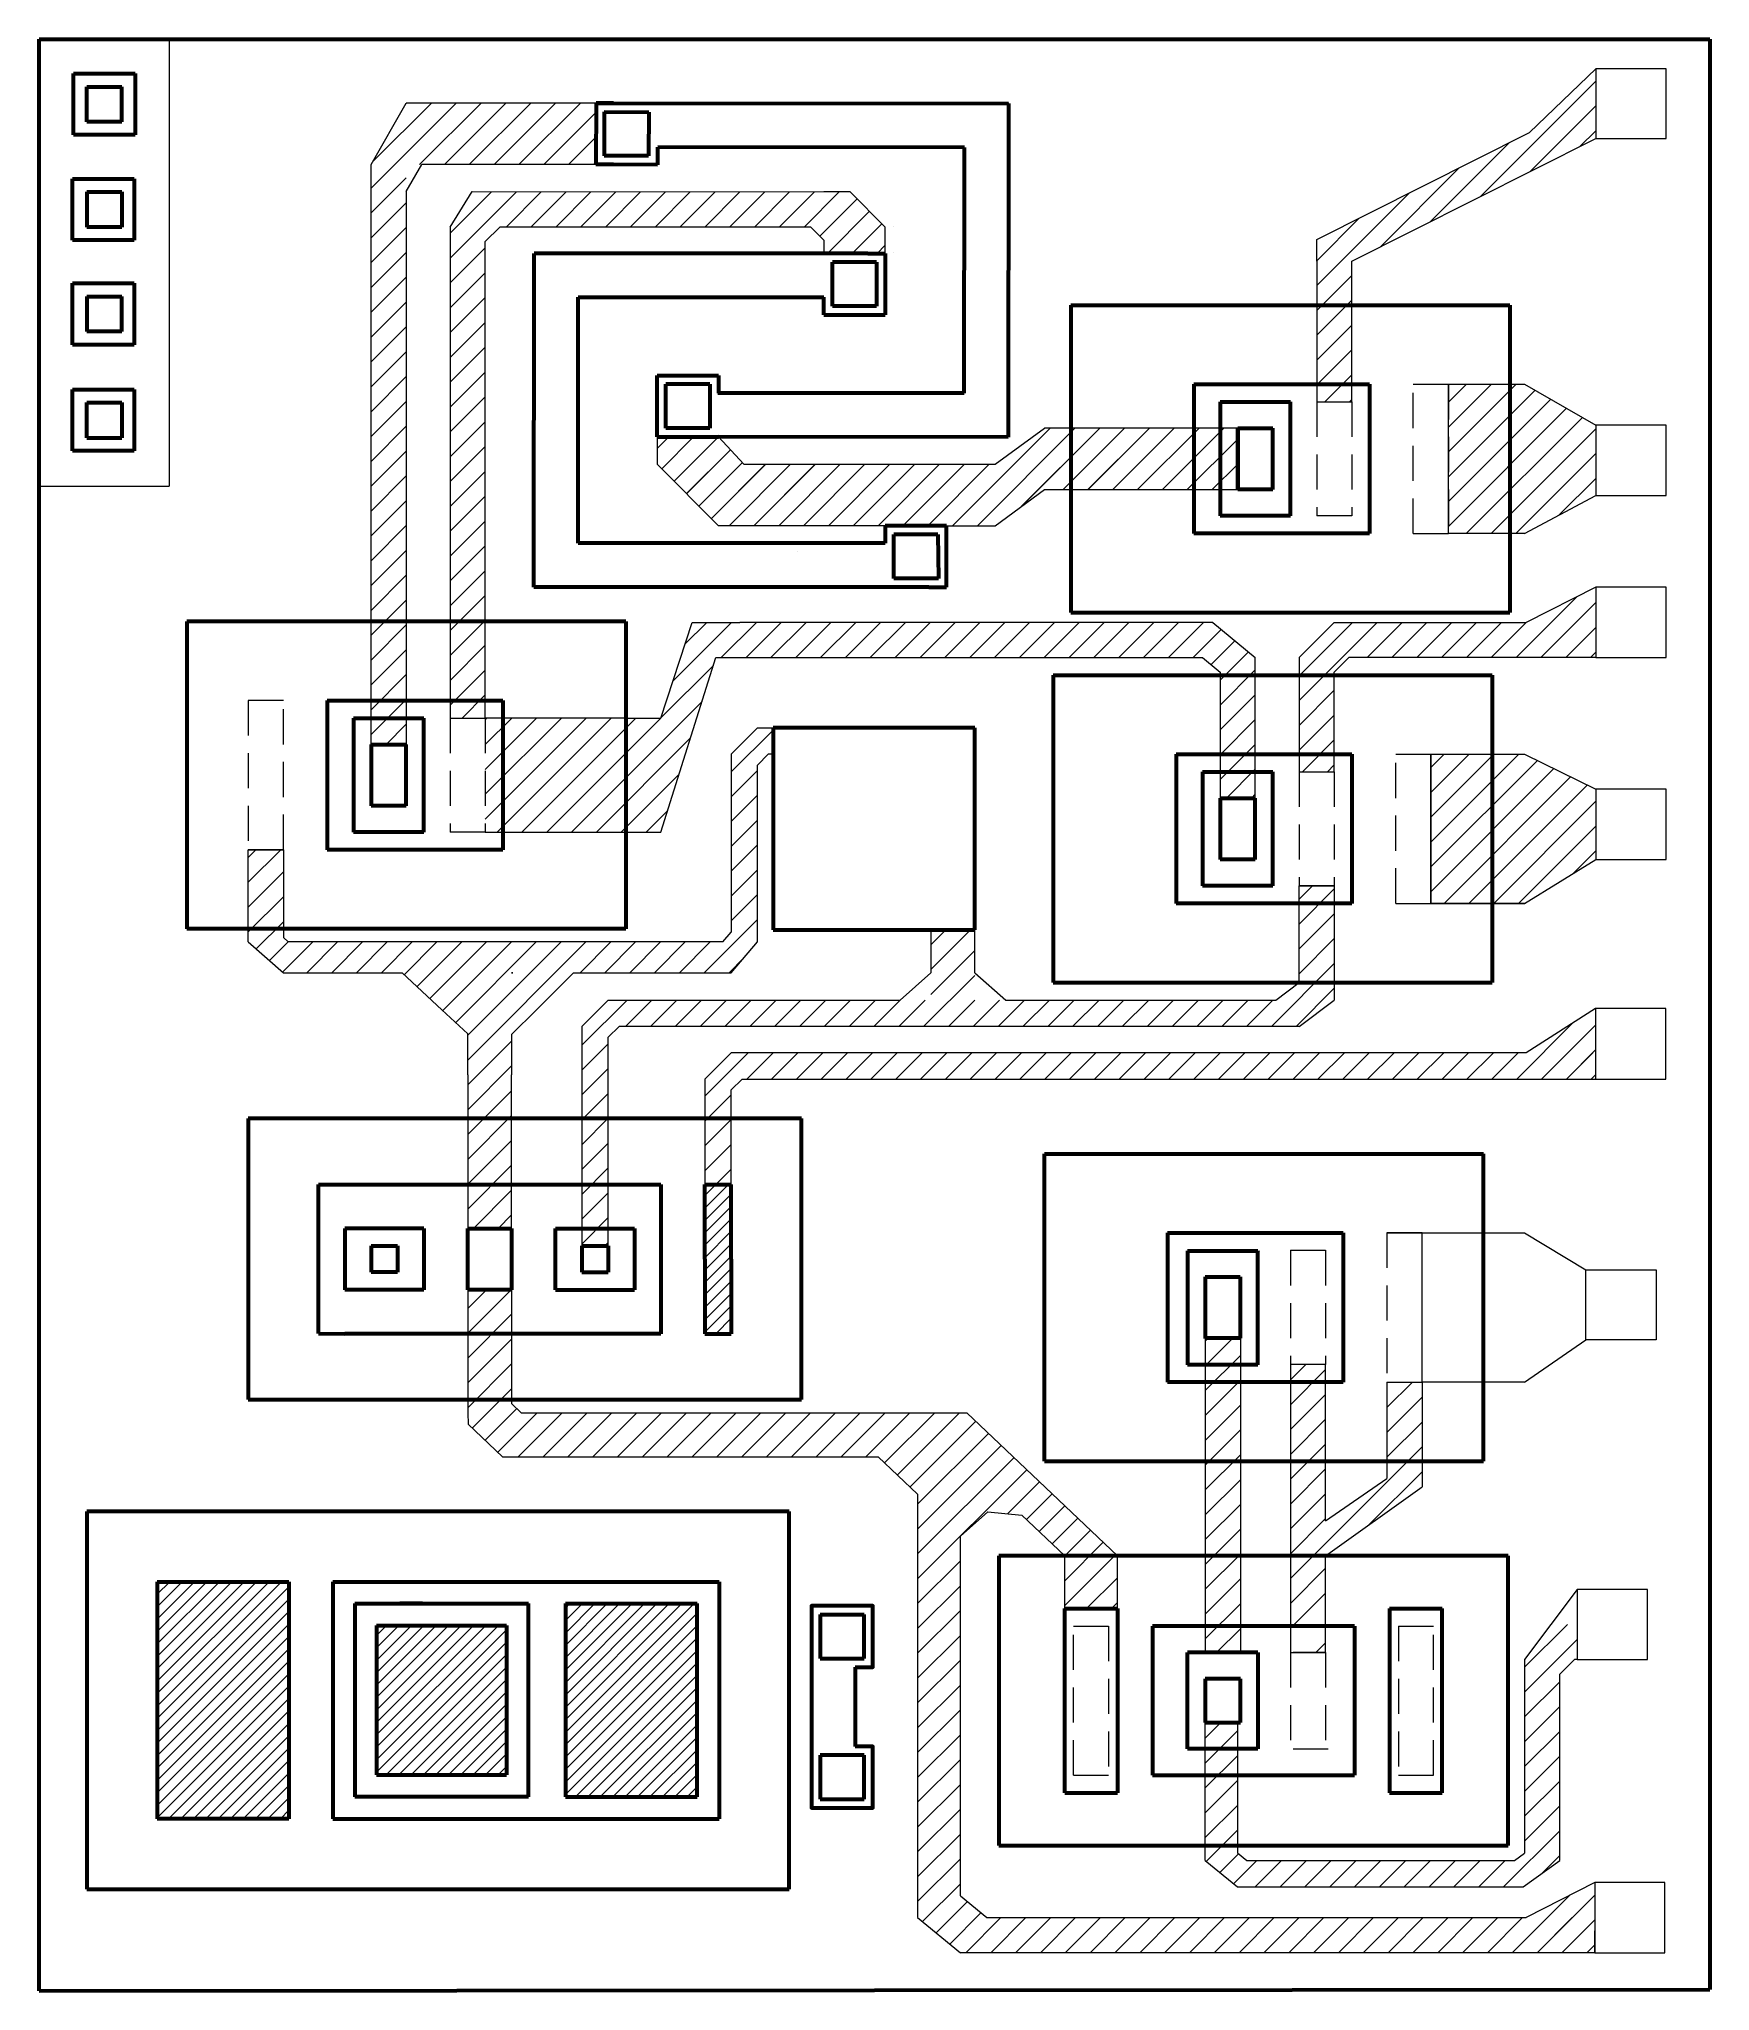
# Model space of a CAD drawing. Header units: millimetres. Extents: x 24 to 214, y 38 to 260.
import ezdxf

# ---------------------------------------------------------------- set-up
doc = ezdxf.new("R2010")
doc.units = ezdxf.units.MM
for name, pattern in [('K5LT32768', [0]), ('K5LT_BASIC', [0]), ('K5LT_DASHED', [6, 4, -2]), ('K5LT_THIN', [0])]:
    doc.linetypes.add(name, pattern=pattern)
pattern_1 = [(45, (0, 0), (-1.414214, 1.414214), [])]

# ---------------------------------------------------------------- blocks, each defined once
blk = doc.blocks.new('U0')
at = {"color": 7, "linetype": 'K5LT_THIN', "lineweight": 18}
for p, q in [((191.57, 229.57), (141.57, 229.57)), ((141.57, 229.57), (141.57, 194.57)), ((191.57, 194.57), (191.57, 229.57)), ((141.57, 194.57), (191.57, 194.57))]:
    blk.add_line(p, q, dxfattribs=at)
blk = doc.blocks.new('U1')
at = {"color": 150, "linetype": 'K5LT_BASIC', "lineweight": 60, "true_color": 0x0080ff}
for p, q in [((130.65, 181.44), (107.65, 181.44)), ((107.65, 181.44), (107.65, 158.44)), ((130.65, 158.44), (130.65, 181.44)), ((107.65, 158.44), (130.65, 158.44))]:
    blk.add_line(p, q, dxfattribs=at)
blk = doc.blocks.new('U2')
at = {"color": 150, "linetype": 'K5LT_BASIC', "lineweight": 60, "true_color": 0x0080ff}
for p, q in [((191.37, 87.14), (133.37, 87.14)), ((133.37, 87.14), (133.37, 54.14)), ((191.37, 54.14), (191.37, 87.14)), ((133.37, 54.14), (191.37, 54.14))]:
    blk.add_line(p, q, dxfattribs=at)
blk = doc.blocks.new('U3')
at = {"color": 150, "linetype": 'K5LT_BASIC', "lineweight": 60, "true_color": 0x0080ff}
for p, q in [((110.88, 136.93), (47.88, 136.93)), ((47.88, 136.93), (47.88, 104.93)), ((110.88, 104.93), (110.88, 136.93)), ((47.88, 104.93), (110.88, 104.93))]:
    blk.add_line(p, q, dxfattribs=at)
blk = doc.blocks.new('U4')
at = {"color": 150, "linetype": 'K5LT_BASIC', "lineweight": 60, "true_color": 0x0080ff}
for p, q in [((109.5, 92.19), (29.5, 92.19)), ((29.5, 92.19), (29.5, 49.19)), ((109.5, 49.19), (109.5, 92.19)), ((29.5, 49.19), (109.5, 49.19))]:
    blk.add_line(p, q, dxfattribs=at)
blk = doc.blocks.new('U5')
at = {"color": 7, "linetype": 'K5LT_THIN', "lineweight": 18}
for p, q in [((177.57, 123.93), (181.57, 123.93)), ((181.57, 123.93), (177.57, 123.93)), ((177.57, 123.93), (177.57, 123.93)), ((181.57, 123.93), (181.57, 123.93))]:
    blk.add_line(p, q, dxfattribs=at)
blk = doc.blocks.new('U6')
at = {"color": 7, "linetype": 'K5LT_THIN', "lineweight": 18}
for p, q in [((40.88, 158.55), (40.88, 193.55)), ((40.88, 193.55), (90.88, 193.55)), ((90.88, 193.55), (90.88, 158.55)), ((90.88, 158.55), (40.88, 158.55))]:
    blk.add_line(p, q, dxfattribs=at)
blk = doc.blocks.new('U7')
at = {"color": 7, "linetype": 'K5LT_THIN', "lineweight": 18}
for p, q in [((209.36, 256.48), (201.36, 256.48)), ((201.36, 256.48), (201.36, 248.54)), ((209.36, 248.54), (209.36, 256.48)), ((201.36, 248.54), (209.36, 248.54))]:
    blk.add_line(p, q, dxfattribs=at)
blk = doc.blocks.new('U8')
at = {"color": 7, "linetype": 'K5LT_THIN', "lineweight": 18}
for p, q in [((209.36, 215.91), (201.36, 215.91)), ((201.36, 215.91), (201.36, 207.91)), ((209.36, 207.91), (209.36, 215.91)), ((201.36, 207.91), (209.36, 207.91))]:
    blk.add_line(p, q, dxfattribs=at)
blk = doc.blocks.new('U9')
at = {"color": 7, "linetype": 'K5LT_THIN', "lineweight": 18}
for p, q in [((209.36, 197.44), (201.36, 197.44)), ((201.36, 197.44), (201.36, 189.44)), ((209.36, 189.44), (209.36, 197.44)), ((201.36, 189.44), (209.36, 189.44))]:
    blk.add_line(p, q, dxfattribs=at)
blk = doc.blocks.new('U10')
at = {"color": 7, "linetype": 'K5LT_THIN', "lineweight": 18}
for p, q in [((209.33, 149.49), (201.33, 149.49)), ((201.33, 149.49), (201.33, 141.43)), ((209.33, 141.43), (209.33, 149.49)), ((201.33, 141.43), (209.33, 141.43))]:
    blk.add_line(p, q, dxfattribs=at)
blk = doc.blocks.new('U11')
at = {"color": 7, "linetype": 'K5LT_THIN', "lineweight": 18}
for p, q in [((209.36, 174.44), (201.36, 174.44)), ((201.36, 174.44), (201.36, 166.44)), ((209.36, 166.44), (209.36, 174.44)), ((201.36, 166.44), (209.36, 166.44))]:
    blk.add_line(p, q, dxfattribs=at)
blk = doc.blocks.new('U12')
at = {"color": 7, "linetype": 'K5LT_THIN', "lineweight": 18}
for p, q in [((200.23, 119.72), (208.23, 119.72)), ((200.23, 111.72), (200.23, 119.72)), ((208.23, 119.72), (208.23, 111.72)), ((208.23, 111.72), (200.23, 111.72))]:
    blk.add_line(p, q, dxfattribs=at)
blk = doc.blocks.new('U13')
at = {"color": 7, "linetype": 'K5LT_THIN', "lineweight": 18}
for p, q in [((209.23, 49.93), (201.23, 49.93)), ((201.23, 49.93), (201.23, 41.93)), ((209.23, 41.93), (209.23, 49.93)), ((201.23, 41.93), (209.23, 41.93))]:
    blk.add_line(p, q, dxfattribs=at)
blk = doc.blocks.new('U14')
at = {"color": 7, "linetype": 'K5LT_THIN', "lineweight": 18}
for p, q in [((207.23, 83.32), (199.23, 83.32)), ((199.23, 83.32), (199.23, 75.32)), ((207.23, 75.32), (207.23, 83.32)), ((199.23, 75.32), (207.23, 75.32))]:
    blk.add_line(p, q, dxfattribs=at)
blk = doc.blocks.new('U15')
at = {"color": 7, "linetype": 'K5LT32768', "lineweight": 18}
for p, q in [((94.97, 210.94), (98.6, 214.57)), ((128.09, 204.46), (139.2, 215.57)), ((130.92, 204.46), (142.03, 215.57)), ((135.96, 206.67), (144.86, 215.57)), ((140.69, 208.57), (147.69, 215.57)), ((143.52, 208.57), (150.52, 215.57)), ((146.34, 208.57), (153.34, 215.57)), ((149.17, 208.57), (156.17, 215.57)), ((152, 208.57), (159, 215.57)), ((154.83, 208.57), (160.57, 214.31)), ((97.8, 208.11), (102.8, 213.11)), ((99.21, 206.69), (104.17, 211.65)), ((100.63, 205.28), (106.81, 211.46)), ((102.64, 204.46), (109.64, 211.46)), ((105.47, 204.46), (112.47, 211.46)), ((108.3, 204.46), (115.3, 211.46)), ((111.12, 204.46), (118.12, 211.46)), ((113.95, 204.46), (120.95, 211.46)), ((116.78, 204.46), (123.78, 211.46)), ((119.61, 204.46), (126.61, 211.46)), ((122.44, 204.46), (129.44, 211.46)), ((125.27, 204.46), (132.27, 211.46)), ((157.66, 208.57), (160.57, 211.48)), ((160.49, 208.57), (160.57, 208.65))]:
    blk.add_line(p, q, dxfattribs=at)
blk = doc.blocks.new('U16')
at = {"color": 7, "linetype": 'K5LT32768', "lineweight": 18}
for p, q in [((156.86, 108.78), (160.02, 111.93)), ((156.86, 111.6), (157.19, 111.93)), ((156.86, 105.95), (160.87, 109.96)), ((156.86, 103.12), (160.87, 107.13)), ((156.86, 100.29), (160.87, 104.3)), ((156.86, 97.47), (160.87, 101.47)), ((156.86, 94.64), (160.87, 98.64)), ((156.86, 91.81), (160.87, 95.81)), ((156.86, 88.98), (160.87, 92.99)), ((156.86, 86.15), (160.87, 90.16)), ((156.87, 83.33), (160.87, 87.33)), ((156.87, 80.5), (160.87, 84.5)), ((156.87, 77.67), (160.87, 81.67)), ((158.16, 76.14), (160.87, 78.84))]:
    blk.add_line(p, q, dxfattribs=at)
blk = doc.blocks.new('U17')
at = {"color": 7, "linetype": 'K5LT32768', "lineweight": 18}
for p, q in [((166.57, 107.17), (168.33, 108.93)), ((166.57, 104.34), (170.57, 108.34)), ((177.57, 104.03), (180.47, 106.93)), ((177.57, 106.86), (177.64, 106.93)), ((166.57, 101.51), (170.57, 105.51)), ((177.57, 101.2), (181.57, 105.2)), ((166.57, 98.69), (170.57, 102.69)), ((177.57, 98.37), (181.57, 102.37)), ((166.57, 95.86), (170.57, 99.86)), ((166.57, 84.54), (181.57, 99.54)), ((166.57, 93.03), (170.57, 97.03)), ((175.55, 90.7), (181.57, 96.72)), ((166.57, 90.2), (170.57, 94.2)), ((166.57, 87.37), (170.57, 91.37)), ((166.57, 81.72), (170.57, 85.72)), ((166.57, 78.89), (170.57, 82.89)), ((169.47, 76.14), (170.57, 77.23))]:
    blk.add_line(p, q, dxfattribs=at)

msp = doc.modelspace()

# ---------------------------------------------------------------- hatches: boundary and pattern name
h = msp.add_hatch()
h.set_pattern_fill('', angle=45, style=0, pattern_type=0)
h.set_pattern_definition(pattern_1)
h.paths.add_polyline_path([(173.57, 218.57), (169.57, 218.57), (169.57, 220.57), (169.57, 229.57), (169.57, 234.57), (169.57, 236.57), (169.58, 237.04), (193.8, 249.22), (201.36, 256.48), (201.36, 248.54), (173.57, 234.57), (173.57, 229.57), (173.57, 220.57)])
h = msp.add_hatch()
h.set_pattern_fill('', angle=45, style=0, pattern_type=0)
h.set_pattern_definition(pattern_1)
h.paths.add_polyline_path([(87.49, 252.58), (65.88, 252.58), (61.88, 245.58), (61.88, 193.55), (61.88, 184.55), (61.88, 182.55), (61.88, 179.55), (65.88, 179.55), (65.88, 182.55), (65.88, 184.55), (65.88, 193.55), (65.88, 244.52), (66.49, 245.58), (87.48, 245.58)])
h = msp.add_hatch()
h.set_pattern_fill('', angle=45, style=0, pattern_type=0)
h.set_pattern_definition(pattern_1)
h.paths.add_polyline_path([(120.43, 235.47), (120.43, 238.47), (116.43, 242.47), (113.43, 242.47), (74.88, 242.47), (70.88, 238.47), (70.88, 193.55), (70.88, 184.55), (70.88, 182.55), (74.88, 182.55), (74.88, 184.55), (74.88, 193.55), (74.88, 236.81), (76.54, 238.47), (111.94, 238.47), (113.43, 236.99), (113.43, 235.47), (118.43, 235.47)])
h = msp.add_hatch()
h.set_pattern_fill('', angle=45, style=0, pattern_type=0)
h.set_pattern_definition(pattern_1)
h.paths.add_polyline_path([(74.88, 182.55), (76.88, 182.55), (90.88, 182.55), (94.88, 182.55), (98.42, 193.44), (103.88, 193.44), (157.74, 193.44), (162.57, 189.44), (162.57, 187.44), (162.57, 178.44), (162.57, 176.44), (162.57, 173.44), (158.57, 173.44), (158.57, 176.44), (158.57, 178.44), (158.57, 187.44), (158.57, 187.79), (156.57, 189.44), (108.65, 189.44), (101.15, 189.44), (94.88, 169.55), (90.88, 169.55), (76.88, 169.55), (74.88, 169.55)])
h.paths.add_polyline_path([(171.57, 176.44), (171.57, 178.44), (171.57, 187.44), (171.57, 187.79), (173.22, 189.44), (201.36, 189.44), (201.36, 193.44), (171.57, 193.44), (167.57, 189.44), (167.57, 187.44), (167.57, 178.44), (167.57, 176.44)])
h.paths.add_polyline_path([(191.57, 203.57), (193.25, 203.57), (201.36, 207.91), (201.36, 215.91), (193.25, 220.57), (191.57, 220.57), (184.57, 220.57), (184.57, 203.57)])
h = msp.add_hatch()
h.set_pattern_fill('', angle=45, style=0, pattern_type=0)
h.set_pattern_definition(pattern_1)
h.paths.add_polyline_path([(184.57, 203.57), (191.57, 203.57), (193.25, 203.57), (201.36, 207.91), (201.36, 215.91), (193.25, 220.57), (191.57, 220.57), (184.57, 220.57)])
h = msp.add_hatch()
h.set_pattern_fill('', angle=45, style=0, pattern_type=0)
h.set_pattern_definition(pattern_1)
h.paths.add_polyline_path([(101.44, 214.57), (101.45, 214.56), (101.45, 214.56), (104.34, 211.46), (127.41, 211.46), (132.93, 211.46), (138.57, 215.57), (141.57, 215.57), (155.57, 215.57), (158.57, 215.57), (160.57, 215.57), (160.57, 208.57), (158.57, 208.57), (155.57, 208.57), (141.57, 208.57), (138.57, 208.57), (132.93, 204.46), (127.41, 204.46), (120.41, 204.46), (101.44, 204.46), (94.44, 211.46), (94.44, 214.57)])
h = msp.add_hatch()
h.set_pattern_fill('', angle=45, style=0, pattern_type=0)
h.set_pattern_definition(pattern_1)
h.paths.add_polyline_path([(201.36, 193.44), (201.36, 197.44), (193.44, 193.44), (171.57, 193.44), (167.57, 189.44), (167.57, 187.44), (167.57, 178.44), (167.57, 176.44), (171.57, 176.44), (171.57, 178.44), (171.57, 187.44), (171.57, 187.79), (173.22, 189.44), (193.44, 189.44), (201.36, 189.44)])
h = msp.add_hatch()
h.set_pattern_fill('', angle=45, style=0, pattern_type=0)
h.set_pattern_definition(pattern_1)
h.paths.add_polyline_path([(51.88, 167.55), (51.88, 158.55), (51.88, 157.54), (52.44, 157.05), (101.93, 157.05), (102.88, 158.16), (102.88, 178.42), (105.88, 181.44), (107.65, 181.44), (107.65, 178.42), (107.11, 178.42), (105.88, 177.18), (105.88, 157.05), (102.88, 153.55), (84.93, 153.55), (80.71, 149.33), (77.88, 146.5), (77.88, 141.93), (77.88, 136.93), (77.88, 129.43), (77.88, 124.43), (72.88, 124.43), (72.88, 129.43), (72.88, 136.93), (72.88, 141.93), (72.88, 146.6), (69.94, 149.33), (65.4, 153.55), (51.88, 153.55), (47.88, 157.05), (47.88, 158.55), (47.88, 167.55)])
h = msp.add_hatch()
h.set_pattern_fill('', angle=45, style=0, pattern_type=0)
h.set_pattern_definition(pattern_1)
h.paths.add_polyline_path([(182.57, 161.44), (189.57, 161.44), (193.25, 161.44), (201.36, 166.44), (201.36, 174.44), (193.25, 178.44), (189.57, 178.44), (182.57, 178.44), (182.57, 176.44)])
h = msp.add_hatch()
h.set_pattern_fill('', angle=45, style=0, pattern_type=0)
h.set_pattern_definition(pattern_1)
h.paths.add_polyline_path([(167.57, 152.43), (164.9, 150.43), (130.62, 150.43), (130.62, 153.55), (130.62, 158.44), (125.62, 158.44), (125.62, 153.55), (125.62, 152.55), (125.62, 150.43), (88.88, 150.43), (85.88, 147.43), (85.88, 136.93), (85.88, 129.43), (85.88, 124.43), (85.88, 122.43), (88.88, 122.43), (88.88, 124.43), (88.88, 129.43), (88.88, 136.93), (88.88, 146.19), (90.12, 147.43), (167.57, 147.43), (171.57, 150.43), (171.57, 152.44), (171.57, 161.44), (171.57, 163.44), (167.57, 163.44), (167.57, 161.44), (167.57, 152.44)])
h = msp.add_hatch()
h.set_pattern_fill('', angle=45, style=0, pattern_type=0)
h.set_pattern_definition(pattern_1)
h.paths.add_polyline_path([(201.33, 149.49), (193.44, 144.43), (102.88, 144.43), (99.88, 141.43), (99.88, 136.93), (99.88, 129.43), (102.88, 129.43), (102.88, 136.93), (102.88, 140.19), (104.12, 141.43), (193.44, 141.43), (201.33, 141.43), (201.33, 144.43)])
h.paths.add_polyline_path([(201.23, 49.93), (193.44, 45.93), (131.99, 45.93), (128.98, 48.41), (128.98, 89.37), (132.11, 92.16), (135.99, 91.77), (140.87, 87.14), (140.87, 81.14), (146.87, 81.14), (146.87, 87.14), (129.71, 103.44), (78.98, 103.43), (77.88, 104.48), (77.88, 104.93), (77.88, 112.43), (77.88, 117.43), (72.88, 117.43), (72.88, 112.43), (72.88, 104.93), (72.88, 103.43), (72.91, 102.15), (76.82, 98.43), (76.98, 98.43), (77.88, 98.43), (119.62, 98.43), (124.12, 94.16), (124.12, 45.93), (128.98, 41.93), (193.44, 41.93), (201.23, 41.93), (201.23, 44.43), (201.23, 45.93)])
h = msp.add_hatch()
h.set_pattern_fill('', angle=45, style=0, pattern_type=0)
h.set_pattern_definition(pattern_1)
h.paths.add_polyline_path([(160.54, 68.14), (156.87, 68.14), (156.87, 65.14), (156.87, 62.14), (156.87, 54.14), (156.87, 52.43), (160.54, 49.43), (193.07, 49.43), (197.25, 52.43), (197.25, 73.67), (198.91, 75.32), (199.23, 75.32), (199.23, 79.32), (197.25, 79.32), (193.25, 75.32), (193.25, 53.26), (192.11, 52.43), (161.61, 52.43), (160.54, 53.31), (160.54, 54.14), (160.54, 62.14), (160.54, 65.14)])
h.paths.add_polyline_path([(102.88, 129.43), (99.88, 129.43), (99.88, 136.93), (99.88, 141.43), (102.88, 144.43), (201.33, 144.43), (201.33, 141.43), (104.12, 141.43), (102.88, 140.19), (102.88, 136.93)])
h = msp.add_hatch()
h.set_pattern_fill('', angle=45, style=0, pattern_type=0)
h.set_pattern_definition([(45, (0, 0), (-0.707107, 0.707107), [])])
h.paths.add_polyline_path([(37.5, 57.19), (52.5, 57.19), (52.5, 84.19), (37.5, 84.19)])
h.paths.add_polyline_path([(77.3, 62.19), (77.3, 79.19), (62.5, 79.19), (62.5, 62.19)])
h.paths.add_polyline_path([(99, 59.69), (99, 81.69), (84, 81.69), (84, 59.69)])
h.paths.add_polyline_path([(102.88, 112.43), (102.88, 120.93), (102.88, 129.43), (99.88, 129.43), (99.88, 120.93), (99.88, 112.43)])
h = msp.add_hatch()
h.set_pattern_fill('', angle=45, style=0, pattern_type=0)
h.set_pattern_definition(pattern_1)
h.paths.add_polyline_path([(201.23, 44.43), (201.23, 41.93), (128.98, 41.93), (124.12, 45.93), (124.12, 94.16), (119.62, 98.43), (77.88, 98.43), (76.98, 98.43), (76.82, 98.43), (72.91, 102.15), (72.88, 103.43), (72.88, 104.93), (72.88, 112.43), (72.88, 117.43), (77.88, 117.43), (77.88, 112.43), (77.88, 104.93), (77.88, 104.48), (78.98, 103.43), (129.71, 103.44), (146.87, 87.14), (146.87, 81.14), (140.87, 81.14), (140.87, 87.14), (135.99, 91.77), (132.11, 92.16), (128.98, 89.37), (128.98, 48.41), (131.99, 45.93), (201.23, 45.93)])

# ---------------------------------------------------------------- linework, layer by layer
at = {"color": 150, "linetype": 'K5LT_BASIC', "lineweight": 60, "true_color": 0x0080ff}
for p, q in [((24.05, 259.88), (214.36, 259.88)), ((24.05, 37.58), (24.05, 259.88)), ((214.36, 259.88), (214.36, 37.73)), ((27.99, 255.97), (34.99, 255.97)), ((27.99, 248.97), (27.99, 255.97)), ((34.99, 255.97), (34.99, 248.97)), ((29.49, 254.45), (33.49, 254.45)), ((29.49, 250.45), (29.49, 254.45)), ((33.49, 250.45), (33.49, 254.45)), ((87.49, 252.58), (87.48, 245.58)), ((87.49, 252.58), (87.48, 245.58)), ((89.49, 252.58), (87.49, 252.58)), ((87.49, 252.58), (134.46, 252.54)), ((88.41, 251.58), (88.4, 246.58)), ((88.41, 251.58), (93.49, 251.57)), ((93.49, 251.57), (93.48, 246.57)), ((134.46, 252.54), (134.44, 214.54)), ((33.49, 250.45), (29.49, 250.45)), ((34.99, 248.97), (27.99, 248.97)), ((94.48, 247.57), (94.48, 245.57)), ((129.46, 247.54), (94.51, 247.57)), ((129.43, 219.54), (129.46, 247.54)), ((89.48, 245.58), (87.48, 245.58)), ((93.48, 246.57), (88.4, 246.58)), ((94.48, 245.57), (89.48, 245.58)), ((27.88, 243.97), (34.88, 243.97)), ((27.88, 236.97), (27.88, 243.97)), ((29.49, 242.47), (29.49, 238.47)), ((29.49, 242.47), (33.49, 242.47)), ((33.49, 242.47), (33.49, 238.47)), ((34.88, 243.97), (34.88, 236.97)), ((33.49, 238.47), (29.49, 238.47)), ((34.88, 236.97), (27.88, 236.97)), ((80.41, 197.47), (80.44, 235.47)), ((118.43, 235.47), (80.43, 235.47)), ((114.43, 229.47), (114.43, 234.47)), ((119.43, 234.47), (114.43, 234.47)), ((118.43, 235.47), (120.43, 235.47)), ((119.43, 234.47), (119.43, 229.47)), ((120.43, 235.47), (120.43, 228.47)), ((27.88, 232.07), (34.88, 232.07)), ((27.88, 225.07), (27.88, 232.07)), ((34.88, 232.07), (34.88, 225.07)), ((29.49, 230.57), (33.49, 230.57)), ((29.49, 230.57), (29.49, 226.57)), ((33.49, 226.57), (33.49, 230.57)), ((85.44, 202.47), (85.44, 230.48)), ((85.44, 230.48), (113.43, 230.47)), ((113.43, 228.47), (113.43, 230.47)), ((119.43, 229.47), (114.43, 229.47)), ((141.57, 229.57), (191.57, 229.57)), ((141.57, 229.57), (141.57, 194.57)), ((191.57, 229.57), (191.57, 194.57)), ((113.43, 228.47), (120.43, 228.47)), ((120.43, 228.47), (120.43, 228.47)), ((34.88, 225.07), (27.88, 225.07)), ((33.49, 226.57), (29.49, 226.57)), ((94.44, 214.57), (94.45, 221.57)), ((94.45, 221.57), (96.45, 221.56)), ((95.44, 215.57), (95.45, 220.56)), ((100.45, 220.56), (95.45, 220.56)), ((96.45, 221.56), (101.45, 221.56)), ((100.45, 220.56), (100.44, 215.57)), ((101.45, 221.56), (101.45, 219.56)), ((155.57, 220.57), (175.57, 220.57)), ((155.57, 220.57), (155.57, 203.57)), ((175.57, 220.57), (175.57, 203.57)), ((27.88, 219.97), (34.88, 219.97)), ((27.88, 212.97), (27.88, 219.97)), ((29.49, 218.47), (33.49, 218.47)), ((29.49, 214.47), (29.49, 218.47)), ((33.49, 218.47), (33.49, 214.47)), ((34.88, 219.97), (34.88, 212.97)), ((129.43, 219.54), (101.37, 219.56)), ((158.57, 218.57), (166.57, 218.57)), ((158.57, 218.57), (158.57, 205.57)), ((166.57, 205.57), (166.57, 218.57)), ((29.49, 214.47), (33.49, 214.47)), ((94.44, 214.57), (101.44, 214.57)), ((100.44, 215.57), (95.44, 215.57)), ((134.43, 214.54), (101.44, 214.56)), ((160.57, 215.57), (164.57, 215.57)), ((160.57, 215.57), (160.57, 208.57)), ((164.57, 208.57), (164.57, 215.57)), ((34.88, 212.97), (27.88, 212.97)), ((164.57, 208.57), (160.57, 208.57)), ((166.57, 205.57), (158.57, 205.57)), ((120.41, 202.46), (85.44, 202.47)), ((127.41, 204.46), (120.41, 204.46)), ((120.41, 204.46), (120.41, 202.46)), ((126.41, 203.46), (121.41, 203.46)), ((121.41, 198.46), (121.41, 203.46)), ((126.41, 203.46), (126.49, 198.46)), ((127.41, 202.46), (127.41, 204.46)), ((127.41, 197.46), (127.41, 202.46)), ((175.57, 203.57), (155.57, 203.57)), ((126.49, 198.46), (121.41, 198.46)), ((125.41, 197.46), (80.41, 197.47)), ((125.41, 197.46), (127.41, 197.46)), ((90.88, 193.55), (40.88, 193.55)), ((40.88, 193.55), (40.88, 158.55)), ((90.88, 193.55), (90.88, 158.55)), ((141.57, 194.57), (191.57, 194.57)), ((139.57, 187.44), (139.57, 152.44)), ((139.57, 187.44), (149.57, 187.44)), ((149.57, 187.44), (189.57, 187.44)), ((189.57, 187.44), (189.57, 152.44)), ((56.88, 184.55), (76.88, 184.55)), ((56.88, 184.55), (56.88, 167.55)), ((76.88, 184.55), (76.88, 167.55)), ((59.88, 182.55), (67.88, 182.55)), ((59.88, 182.55), (59.88, 169.55)), ((67.88, 169.55), (67.88, 182.55)), ((61.88, 179.55), (65.88, 179.55)), ((61.88, 179.55), (61.88, 172.55)), ((65.88, 172.55), (65.88, 179.55)), ((153.57, 178.44), (173.57, 178.44)), ((153.57, 178.44), (153.57, 161.44)), ((173.57, 178.44), (173.57, 161.44)), ((156.57, 176.44), (164.57, 176.44)), ((156.57, 176.44), (156.57, 163.44)), ((164.57, 163.44), (164.57, 176.44)), ((158.57, 173.44), (162.57, 173.44)), ((158.57, 173.44), (158.57, 166.44)), ((162.57, 166.44), (162.57, 173.44)), ((65.88, 172.55), (61.88, 172.55)), ((67.88, 169.55), (59.88, 169.55)), ((76.88, 167.55), (56.88, 167.55)), ((162.57, 166.44), (158.57, 166.44)), ((164.57, 163.44), (156.57, 163.44)), ((173.57, 161.44), (153.57, 161.44)), ((90.88, 158.55), (40.88, 158.55)), ((139.57, 152.44), (189.57, 152.44)), ((138.57, 132.93), (188.57, 132.93)), ((138.57, 97.93), (138.57, 132.93)), ((188.57, 97.93), (188.57, 132.93)), ((55.88, 112.44), (55.88, 129.44)), ((55.88, 129.44), (58.88, 129.43)), ((58.88, 129.43), (94.88, 129.43)), ((94.88, 129.43), (94.88, 112.43)), ((99.88, 120.93), (99.88, 129.43)), ((99.88, 129.43), (102.88, 129.43)), ((102.88, 120.93), (102.88, 129.43)), ((67.88, 124.43), (58.88, 124.43)), ((58.88, 124.43), (58.88, 117.43)), ((61.88, 122.43), (64.88, 122.43)), ((61.88, 122.43), (61.88, 119.43)), ((64.88, 122.43), (64.88, 119.43)), ((67.88, 124.43), (67.88, 117.43)), ((72.88, 124.43), (77.88, 124.43)), ((72.88, 117.43), (72.88, 124.43)), ((77.88, 124.43), (77.88, 117.43)), ((82.88, 117.43), (82.88, 124.43)), ((82.88, 124.43), (91.88, 124.43)), ((85.88, 122.43), (85.88, 119.43)), ((85.88, 122.43), (88.88, 122.43)), ((88.88, 122.43), (88.88, 119.43)), ((91.88, 124.43), (91.88, 117.43)), ((152.57, 123.93), (172.57, 123.93)), ((152.57, 123.93), (152.57, 106.93)), ((172.57, 123.93), (172.57, 106.93)), ((99.88, 120.93), (99.88, 112.43)), ((102.88, 120.93), (102.88, 112.43)), ((154.87, 121.88), (154.87, 108.88)), ((154.87, 121.88), (162.87, 121.88)), ((162.87, 121.88), (162.87, 121.82)), ((162.87, 108.88), (162.87, 121.82)), ((64.88, 119.43), (61.88, 119.43)), ((85.88, 119.43), (88.88, 119.43)), ((156.86, 118.93), (160.86, 118.93)), ((156.87, 118.9), (156.87, 111.9)), ((160.87, 111.93), (160.87, 118.93)), ((67.88, 117.43), (58.88, 117.43)), ((77.88, 117.43), (72.88, 117.43)), ((82.88, 117.43), (91.88, 117.43)), ((55.88, 112.44), (58.88, 112.43)), ((94.88, 112.43), (58.88, 112.43)), ((99.88, 112.43), (102.88, 112.43)), ((160.86, 111.93), (156.86, 111.93)), ((160.86, 111.93), (160.87, 111.93)), ((172.57, 106.93), (152.57, 106.93)), ((162.87, 108.88), (154.87, 108.88)), ((138.57, 97.93), (188.57, 97.93)), ((37.5, 84.19), (52.5, 84.19)), ((37.5, 84.19), (37.5, 57.19)), ((52.5, 84.19), (52.5, 57.19)), ((57.5, 84.19), (57.5, 57.19)), ((57.5, 84.19), (101.5, 84.19)), ((101.5, 84.19), (101.5, 57.19)), ((60, 81.69), (62.5, 81.69)), ((60, 81.69), (60, 59.69)), ((62.5, 81.69), (79.8, 81.69)), ((67.71, 81.69), (65.15, 81.69)), ((79.8, 59.69), (79.8, 81.69)), ((84, 81.69), (84, 59.69)), ((84, 81.69), (99, 81.69)), ((99, 59.69), (99, 81.69)), ((113.02, 80.44), (118.02, 80.44)), ((113.02, 80.44), (113.02, 75.44)), ((118.02, 75.44), (118.02, 80.44)), ((140.87, 81.14), (146.87, 81.14)), ((140.87, 60.14), (140.87, 81.14)), ((146.87, 81.14), (146.87, 60.14)), ((177.87, 81.14), (183.87, 81.14)), ((177.87, 81.14), (177.87, 60.14)), ((183.87, 60.14), (183.87, 81.14)), ((62.5, 79.19), (62.5, 62.19)), ((62.5, 79.19), (77.3, 79.19)), ((77.3, 79.19), (77.3, 62.19)), ((173.87, 79.14), (150.87, 79.14)), ((150.87, 79.14), (150.87, 62.14)), ((173.87, 79.14), (173.87, 62.14)), ((162.87, 76.14), (154.87, 76.14)), ((154.87, 65.14), (154.87, 76.14)), ((162.87, 76.14), (162.87, 65.14)), ((112.02, 74.44), (112.02, 65.43)), ((113.02, 75.44), (118.02, 75.44)), ((117.02, 74.44), (117.02, 65.43)), ((160.87, 73.14), (156.87, 73.14)), ((156.87, 73.14), (156.87, 68.14)), ((160.87, 68.14), (160.87, 73.14)), ((156.87, 68.14), (160.87, 68.14)), ((162.87, 65.14), (154.87, 65.14)), ((113.02, 64.43), (113.02, 59.43)), ((118.02, 64.43), (113.02, 64.43)), ((118.02, 59.43), (118.02, 64.43)), ((62.5, 62.19), (77.3, 62.19)), ((140.87, 60.14), (146.87, 60.14)), ((150.87, 62.14), (173.87, 62.14)), ((177.87, 60.14), (183.87, 60.14)), ((62.5, 59.69), (60, 59.69)), ((79.8, 59.69), (62.5, 59.69)), ((84, 59.69), (99, 59.69)), ((113.02, 59.43), (118.02, 59.43)), ((52.5, 57.19), (37.5, 57.19)), ((57.5, 57.19), (101.5, 57.19)), ((24.05, 37.58), (214.36, 37.73))]:
    msp.add_line(p, q, dxfattribs=at)
at = {"color": 7, "linetype": 'K5LT_THIN', "lineweight": 18}
for p, q in [((38.88, 259.88), (38.88, 208.97)), ((201.36, 256.48), (193.8, 249.22)), ((61.88, 245.58), (65.88, 252.58)), ((87.49, 252.58), (65.88, 252.58)), ((94.49, 252.57), (89.49, 252.58)), ((134.49, 252.54), (94.49, 252.57)), ((134.46, 252.54), (131.46, 252.54)), ((134.43, 214.54), (134.46, 252.54)), ((134.49, 249.54), (134.49, 252.54)), ((134.46, 249.54), (134.49, 249.54)), ((169.58, 237.04), (193.8, 249.22)), ((94.51, 247.57), (129.46, 247.54)), ((129.46, 247.54), (129.43, 219.54)), ((173.57, 234.57), (201.36, 248.54)), ((65.88, 242.5), (67.64, 245.58)), ((87.48, 245.58), (67.64, 245.58)), ((70.88, 238.47), (73.38, 242.5)), ((116.43, 242.47), (120.43, 238.47)), ((74.88, 236.81), (76.54, 238.47)), ((111.94, 238.47), (113.43, 236.99)), ((121.38, 238.54), (121.38, 238.55)), ((169.57, 236.57), (169.58, 237.04)), ((169.57, 234.57), (169.57, 236.57)), ((118.43, 235.47), (113.43, 235.47)), ((121.38, 235.55), (121.38, 235.55)), ((193.25, 220.57), (201.36, 215.91)), ((134.45, 217.54), (134.43, 217.54)), ((134.44, 214.54), (134.45, 217.54)), ((101.44, 214.57), (104.34, 211.46)), ((101.44, 214.56), (134.44, 214.54)), ((131.43, 214.54), (134.43, 214.54)), ((132.93, 211.46), (138.57, 215.57)), ((94.44, 211.46), (101.44, 204.46)), ((127.41, 211.46), (132.93, 211.46)), ((24.05, 208.97), (38.88, 208.97)), ((132.93, 204.46), (138.57, 208.57)), ((193.25, 203.57), (201.36, 207.91)), ((127.41, 204.46), (132.93, 204.46)), ((110.43, 201.47), (110.43, 201.49)), ((201.36, 197.44), (193.44, 193.44)), ((94.88, 182.55), (98.42, 193.44)), ((98.42, 193.44), (103.88, 193.44)), ((157.74, 193.44), (162.57, 189.44)), ((167.57, 189.44), (171.57, 193.44)), ((94.88, 169.55), (101.15, 189.44)), ((101.15, 189.44), (108.65, 189.44)), ((108.65, 189.44), (156.57, 189.44)), ((156.57, 189.44), (158.57, 187.79)), ((171.57, 187.79), (173.22, 189.44)), ((90.88, 182.55), (94.88, 182.55)), ((102.88, 178.42), (105.88, 181.44)), ((105.88, 177.18), (107.11, 178.42)), ((193.25, 178.44), (201.36, 174.44)), ((193.25, 161.44), (201.36, 166.44)), ((101.93, 157.05), (102.88, 158.16)), ((47.88, 157.05), (51.88, 153.55)), ((51.88, 157.54), (52.44, 157.05)), ((102.88, 153.55), (105.88, 157.05)), ((65.4, 153.55), (69.94, 149.33)), ((80.71, 149.33), (84.93, 153.55)), ((125.62, 153.55), (122.13, 150.43)), ((130.62, 153.55), (134.16, 150.43)), ((164.9, 150.43), (167.57, 152.43)), ((69.94, 149.33), (72.88, 146.6)), ((77.88, 146.5), (80.71, 149.33)), ((85.88, 147.43), (88.88, 150.43)), ((167.57, 147.43), (171.57, 150.43)), ((201.33, 149.49), (193.44, 144.43)), ((88.88, 146.19), (90.12, 147.43)), ((99.88, 141.43), (102.88, 144.43)), ((102.88, 140.19), (104.12, 141.43)), ((193.25, 123.93), (200.23, 119.72)), ((154.87, 121.88), (162.87, 121.88)), ((72.88, 117.43), (72.88, 103.43)), ((77.88, 117.43), (77.88, 104.48)), ((156.86, 111.93), (156.87, 76.14)), ((160.87, 111.93), (160.87, 76.14)), ((193.25, 106.93), (200.23, 111.72)), ((177.57, 106.93), (177.57, 95.93)), ((181.57, 106.93), (181.57, 95.93)), ((72.88, 103.43), (72.91, 102.15)), ((77.88, 104.48), (78.98, 103.43)), ((78.98, 103.43), (129.71, 103.44)), ((146.87, 87.14), (129.71, 103.44)), ((72.91, 102.15), (76.82, 98.43)), ((76.98, 98.43), (119.62, 98.43)), ((119.62, 98.43), (124.12, 94.16)), ((170.57, 91.14), (177.57, 95.93)), ((181.57, 95.93), (181.57, 95)), ((170.57, 87.14), (181.57, 95)), ((132.11, 92.16), (128.98, 89.37)), ((132.11, 92.16), (135.99, 91.77)), ((140.87, 87.14), (135.99, 91.77)), ((140.87, 81.14), (140.87, 87.14)), ((146.87, 81.14), (146.87, 87.14)), ((199.23, 83.32), (193.25, 75.32)), ((193.25, 75.32), (193.44, 75.51)), ((197.25, 73.67), (198.91, 75.32)), ((156.87, 52.43), (160.54, 49.43)), ((160.54, 53.31), (161.61, 52.43)), ((192.11, 52.43), (193.25, 53.26)), ((193.07, 49.43), (197.25, 52.43)), ((160.54, 49.43), (193.07, 49.43)), ((201.23, 49.93), (193.44, 45.93)), ((128.98, 48.41), (131.99, 45.93)), ((124.12, 45.93), (128.98, 41.93))]:
    msp.add_line(p, q, dxfattribs=at)
at = {"color": 7, "linetype": 'K5LT_DASHED', "lineweight": 18}
for p, q in [((180.57, 220.57), (184.57, 220.57)), ((180.57, 203.57), (180.57, 220.57)), ((184.57, 220.57), (184.57, 203.57)), ((169.57, 218.57), (173.57, 218.57)), ((169.57, 218.57), (169.57, 205.57)), ((173.57, 218.57), (173.57, 205.57)), ((173.57, 205.57), (169.57, 205.57)), ((180.57, 203.57), (184.57, 203.57)), ((51.88, 184.55), (47.88, 184.55)), ((47.88, 184.55), (47.88, 167.55)), ((51.88, 167.55), (51.88, 184.55)), ((70.88, 182.55), (74.88, 182.55)), ((70.88, 182.55), (70.88, 169.55)), ((74.88, 182.55), (74.88, 169.55)), ((178.57, 178.44), (182.57, 178.44)), ((178.57, 161.44), (178.57, 178.44)), ((182.57, 178.44), (182.57, 161.44)), ((167.57, 176.44), (171.57, 176.44)), ((167.57, 176.44), (167.57, 163.44)), ((171.57, 176.44), (171.57, 163.44)), ((74.88, 169.55), (70.88, 169.55)), ((51.88, 167.55), (47.88, 167.55)), ((171.57, 163.44), (167.57, 163.44)), ((178.57, 161.44), (182.57, 161.44)), ((177.57, 123.93), (181.57, 123.93)), ((177.57, 123.93), (177.57, 106.93)), ((181.57, 106.93), (181.57, 123.93)), ((166.57, 121.93), (170.57, 121.93)), ((166.57, 121.93), (166.57, 108.93)), ((170.57, 121.93), (170.57, 108.93)), ((170.57, 108.93), (166.57, 108.93)), ((177.57, 106.93), (181.57, 106.93)), ((141.87, 79.14), (145.87, 79.14)), ((141.87, 62.14), (141.87, 79.14)), ((145.87, 79.14), (145.87, 62.14)), ((178.87, 79.14), (182.87, 79.14)), ((178.87, 79.14), (178.87, 62.14)), ((182.87, 62.14), (182.87, 79.14)), ((166.57, 76.14), (166.57, 65.14)), ((170.57, 76.14), (166.87, 76.14)), ((170.57, 76.14), (170.57, 65.14)), ((166.87, 65.14), (170.87, 65.14)), ((141.87, 62.14), (145.87, 62.14)), ((178.87, 62.14), (182.87, 62.14))]:
    msp.add_line(p, q, dxfattribs=at)
at = {"color": 7, "linetype": 'K5LT_THIN', "lineweight": 18}
for points in [[(65.88, 242.5), (65.88, 179.55), (61.88, 179.55), (61.88, 245.58)], [(73.38, 242.5), (116.43, 242.47)], [(116.43, 242.47), (113.43, 242.47)], [(70.88, 238.47), (70.88, 182.55), (74.88, 182.55), (74.88, 236.81)], [(111.94, 238.47), (76.54, 238.47)], [(120.43, 235.47), (120.43, 238.47)], [(113.43, 236.99), (113.43, 235.47)], [(169.57, 234.57), (169.57, 218.57), (173.57, 218.57), (173.57, 234.57)], [(193.25, 203.57), (184.57, 203.57), (184.57, 220.57), (193.25, 220.57)], [(101.44, 214.56), (101.44, 214.57), (94.44, 214.57), (94.44, 211.46)], [(138.57, 208.57), (160.57, 208.57), (160.57, 215.57), (138.57, 215.57)], [(104.34, 211.46), (127.41, 211.46)], [(127.41, 204.46), (101.44, 204.46)], [(157.74, 193.44), (103.88, 193.44)], [(171.57, 193.44), (193.44, 193.44)], [(201.36, 193.44), (201.36, 189.44), (173.22, 189.44)], [(158.57, 187.79), (158.57, 173.44), (162.57, 173.44), (162.57, 189.44)], [(167.57, 189.44), (167.57, 176.44), (171.57, 176.44), (171.57, 187.79)], [(90.88, 182.55), (74.88, 182.55)], [(105.88, 181.44), (107.65, 181.44), (107.65, 178.42), (107.11, 178.42)], [(102.88, 178.42), (102.88, 158.16)], [(193.25, 161.44), (182.57, 161.44), (182.57, 178.44), (193.25, 178.44)], [(105.88, 157.05), (105.88, 177.18)], [(182.57, 176.44), (182.57, 161.44), (193.25, 161.44)], [(74.88, 169.55), (94.88, 169.55)], [(47.88, 157.05), (47.88, 167.55), (51.88, 167.55), (51.88, 157.54)], [(167.57, 152.43), (167.57, 163.44), (171.57, 163.44), (171.57, 150.43)], [(130.62, 153.55), (130.62, 158.44), (125.62, 158.44), (125.62, 153.55)], [(101.93, 157.05), (52.44, 157.05)], [(51.88, 153.55), (65.4, 153.55)], [(78.02, 153.55), (77.88, 153.55)], [(77.88, 153.55), (78.02, 153.55)], [(84.93, 153.55), (102.88, 153.55)], [(88.88, 150.43), (122.13, 150.43)], [(134.16, 150.43), (164.9, 150.43)], [(85.88, 147.43), (85.88, 122.43), (88.88, 122.43), (88.88, 146.19)], [(167.57, 147.43), (90.12, 147.43)], [(72.88, 141.93), (72.88, 146.6)], [(77.88, 146.5), (77.88, 141.93)], [(193.44, 144.43), (102.88, 144.43)], [(104.12, 141.43), (201.36, 141.43), (201.36, 144.43), (201.33, 144.43)], [(72.88, 141.93), (72.88, 136.93)], [(77.88, 136.93), (77.88, 141.93)], [(99.88, 141.43), (99.88, 129.43), (102.88, 129.43), (102.88, 140.19)], [(72.88, 136.93), (72.88, 124.43), (77.88, 124.43), (77.88, 136.93)], [(193.25, 106.93), (181.57, 106.93), (181.57, 123.93), (193.25, 123.93)], [(170.57, 91.14), (170.57, 108.93), (166.57, 108.93), (166.57, 76.14), (170.57, 76.14), (170.57, 87.14)], [(76.82, 98.43), (77.88, 98.43)], [(124.12, 94.16), (124.12, 45.93)], [(128.98, 48.41), (128.98, 89.37)], [(199.23, 79.32), (199.23, 75.32), (198.91, 75.32)], [(193.25, 75.32), (193.25, 53.26)], [(197.25, 52.43), (197.25, 73.67)], [(156.87, 52.43), (156.87, 68.14), (160.54, 68.14), (160.54, 53.31)], [(161.61, 52.43), (192.11, 52.43)], [(201.23, 45.93), (201.23, 41.93), (128.98, 41.93)], [(131.99, 45.93), (193.44, 45.93)], [(201.23, 41.93), (201.23, 44.43)]]:
    msp.add_lwpolyline(points, dxfattribs=at)
at = {"color": 150, "linetype": 'K5LT_BASIC', "lineweight": 60, "true_color": 0x0080ff}
for points in [[(160.57, 208.57), (160.57, 215.57)], [(117.02, 74.44), (119.02, 74.44), (119.02, 81.44), (112.02, 81.44), (112.02, 74.44)], [(112.02, 65.43), (112.02, 58.43), (119.02, 58.43), (119.02, 65.43), (117.02, 65.43)]]:
    msp.add_lwpolyline(points, dxfattribs=at)

# ---------------------------------------------------------------- block references
for name in ['U7', 'U0', 'U8', 'U15', 'U9', 'U6', 'U1', 'U11', 'U10', 'U3', 'U5', 'U12', 'U16', 'U17', 'U4', 'U2', 'U14', 'U13']:
    msp.add_blockref(name, (0, 0))

doc.saveas('drawing.dxf')
